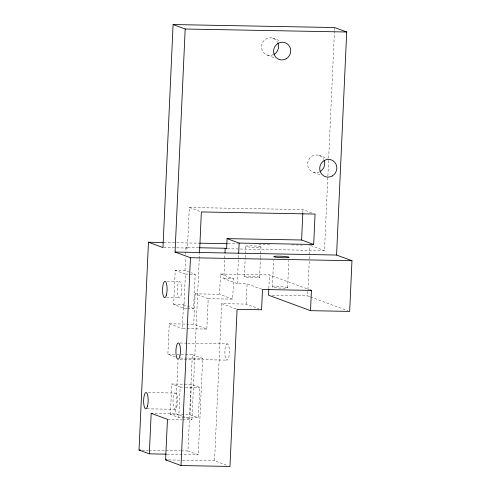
<?xml version="1.0" encoding="UTF-8"?>
<svg xmlns="http://www.w3.org/2000/svg" width="491" height="491" viewBox="0 0 491 491"><rect width="100%" height="100%" fill="white"/><g stroke="black" fill="none" stroke-linecap="round" stroke-linejoin="round"><path stroke-width="0.37" stroke-dasharray="2.46 1.84" d="M175.428 356.988L167.873 354.195L169.254 323.778L193.724 324.232L206.834 329.068L208.215 298.663L195.105 293.833L193.724 324.232M186.856 308.317L183.849 308.262L173.661 304.506L175.213 270.332L185.003 270.51L190.434 272.517M170.395 414.398L171.776 383.98L191.349 384.343L199.751 387.442L198.37 417.853L178.792 417.491L170.395 414.398L189.968 414.76L198.37 417.853M182.014 416.116L175.643 413.76L178.073 360.296M206.834 329.068L182.364 328.614L183.45 304.69L173.661 304.506M185.003 270.51L185.592 257.487M185.733 254.418L186.046 247.519L198.843 247.759M178.792 417.491L180.172 387.08L171.776 383.98M183.849 308.262L185.395 274.088L175.213 270.332M163.736 247.599L187.445 248.035L189.287 207.484L302.978 209.596L312.221 213.002M187.611 308.336L193.638 308.446L195.185 274.266L191.109 272.763M192.343 354.649L202.654 358.461L198.272 454.752L187.973 450.971L192.343 354.649L177.048 354.367M189.968 414.76L191.349 384.343M182.75 419.609L191.926 419.78L199.217 259.371M199.254 258.604L199.493 253.258M220.502 274.009L233.606 278.845L232.685 299.117L219.581 294.287L220.502 274.009L269.442 274.917L309.299 289.61M226.461 465.161L214.555 460.767L221.699 303.641L246.169 304.095L258.769 308.735M261.795 289.236L247.09 283.816L237.306 283.632L223.816 278.661L224.921 254.332M237.306 283.632L238.651 253.982M244.358 276.648L245.187 258.401M245.218 257.64L245.739 246.237M246.169 304.095L247.09 283.816M259.604 277.372L260.469 258.364M260.5 257.603L260.985 246.955M268.829 288.438L269.442 274.917M272.352 286.971L273.561 260.359M287.597 287.689L288.843 260.316M302.843 212.634L302.978 209.596M309.815 296.705L307.679 295.92L309.33 259.604M309.361 258.849L309.981 245.23M227.364 248.777L324.49 250.582L328.651 158.924M328.688 158.157L334.445 31.363M334.481 30.602L334.617 27.545M163.773 242.517L198.984 243.174M228.076 243.714L238.025 243.898M258.696 244.279L270.179 244.493M291.611 244.892L302.327 245.089M185.395 274.088L195.185 274.266M223.816 278.661L233.606 278.845M167.13 281.386L179.614 281.619M195.105 293.833L219.581 294.287M272.29 295.263L307.679 295.92M166.658 297.65L179.141 297.877M208.215 298.663L232.685 299.117M180.068 343.025L186.948 343.154M187.715 343.166L227.48 343.909A8.151 2.265 -88.9 0 1 228.886 356.767A8.151 2.265 -88.9 0 1 225.001 355.386A8.151 2.265 -88.9 0 1 227.48 343.909M167.873 354.195L176.281 354.349M180.473 358.049L202.654 358.461M180.111 359.265L226.762 360.13M180.172 387.08L184.69 387.16M185.445 387.178L199.751 387.442M148.257 392.555L175.367 393.058M147.03 408.8L174.894 409.316M154.996 413.379L175.643 413.76M167.456 419.326L181.983 419.596M142.083 450.118L148.202 450.229M148.969 450.247L165.025 450.542M165.792 450.56L180.326 450.824M181.087 450.842L187.973 450.971M166.915 454.169L198.272 454.752M168.671 459.914L181.67 460.159M182.437 460.171L214.555 460.767M272.658 38.114L280.478 40.998M267.442 55.17L275.267 58.055M318.788 155.266L327.325 158.415M313.577 172.323L320.691 174.943M310.674 245.488L324.49 250.582M189.287 207.484L200.659 211.682M186.046 247.519L187.445 248.035M310.527 296.969L347.536 310.613M221.699 303.641L236.398 309.054M183.45 304.69L193.638 308.446M169.254 323.778L182.364 328.614M182.726 416.38L191.926 419.78M319.438 171.899A8.918 8.525 -69.8 0 1 308.348 167.634A8.918 8.525 -69.8 0 1 312.472 155.911A8.918 8.525 -69.8 0 1 323.802 159.495M273.309 54.747A8.918 8.525 -69.8 0 1 262.212 50.481A8.918 8.525 -69.8 0 1 266.337 38.758A8.918 8.525 -69.8 0 1 277.667 42.343M260.789 246.807L260.291 246.648A7.641 0.706 2.6 0 0 251.251 245.856A7.641 0.706 2.6 0 0 245.776 246.378L246.126 246.531A7.641 0.706 2.6 0 0 255.449 247.403A7.641 0.706 2.6 0 0 260.789 246.807M259.408 277.219L258.91 277.059A7.641 0.706 2.6 0 0 249.87 276.267A7.641 0.706 2.6 0 0 244.395 276.795L244.745 276.949A7.641 0.706 2.6 0 0 254.068 277.82A7.641 0.706 2.6 0 0 259.408 277.219M287.407 287.542L286.904 287.382A7.641 0.706 2.6 0 0 277.869 286.591A7.641 0.706 2.6 0 0 272.388 287.112L272.738 287.266A7.641 0.706 2.6 0 0 282.067 288.137A7.641 0.706 2.6 0 0 287.407 287.542M176.84 406.714A8.151 2.265 -88.9 0 0 175.888 393.248A8.151 2.265 -88.9 0 0 173.059 403.663A8.151 2.265 -88.9 0 0 176.84 406.714M181.081 295.275A8.151 2.265 -88.9 0 0 180.136 281.809A8.151 2.265 -88.9 0 0 177.306 292.225A8.151 2.265 -88.9 0 0 181.081 295.275"/><path stroke-width="0.74" d="M166.154 454.157L149.325 453.844L139.027 450.063L148.46 242.235L163.006 242.505M149.325 453.844L151.173 413.305L152.701 413.336M268.798 289.187L268.522 295.195L310.515 310.674L349.672 311.404L351.973 260.715L336.574 255.038L346.707 32.001L334.617 27.545L173.096 24.55L162.969 247.581L148.46 242.235M310.515 310.674L311.435 290.402L262.495 289.494L261.574 309.766L237.098 309.312L229.966 466.45L181.019 465.542L165.608 459.858L167.456 419.326L151.173 413.305M351.973 260.715L190.453 257.714L175.06 252.036L185.187 29.006L173.096 24.55M181.019 465.542L190.453 257.714M199.53 252.491L201.371 211.94L315.069 214.051L313.688 244.463L239.148 243.082L227.063 238.626L226.603 248.765L225.197 248.25L199.598 247.771M224.995 252.81L225.197 248.25M238.687 253.221L239.148 243.082M313.688 244.463L301.597 240.007L302.806 213.395M185.187 29.006L346.707 32.001M227.063 238.626L301.597 240.007M199.751 243.186L227.308 243.696M175.06 252.036L336.574 255.038M139.027 450.063L140.555 450.087M165.608 459.858L167.143 459.889M310.011 289.874L311.435 290.402M324.115 160.189A8.918 8.525 -69.8 0 1 320.12 171.555M277.98 43.036A8.918 8.525 -69.8 0 1 273.984 54.403M288.788 257.124L288.285 256.971A7.641 0.706 2.6 0 0 279.25 256.179A7.641 0.706 2.6 0 0 273.769 256.701L274.119 256.854A7.641 0.706 2.6 0 0 283.448 257.726A7.641 0.706 2.6 0 0 288.788 257.124M179.939 355.858A8.151 2.265 -88.9 0 0 178.54 343A8.151 2.265 -88.9 0 0 176.06 354.477A8.151 2.265 -88.9 0 0 179.939 355.858M147.472 406.167A8.151 2.265 -88.9 0 0 146.521 392.702A8.151 2.265 -88.9 0 0 143.691 403.117A8.151 2.265 -88.9 0 0 147.472 406.167M166.4 294.999A8.151 2.265 -88.9 0 0 165.449 281.539A8.151 2.265 -88.9 0 0 162.619 291.949A8.151 2.265 -88.9 0 0 166.4 294.999M286.069 58.859A8.918 8.525 -69.8 0 0 286.769 43.496A8.918 8.525 -69.8 0 0 273.573 50.941A8.918 8.525 -69.8 0 0 286.069 58.859M332.204 176.011A8.918 8.525 -69.8 0 0 332.904 160.649A8.918 8.525 -69.8 0 0 319.709 168.094A8.918 8.525 -69.8 0 0 332.204 176.011"/></g></svg>
